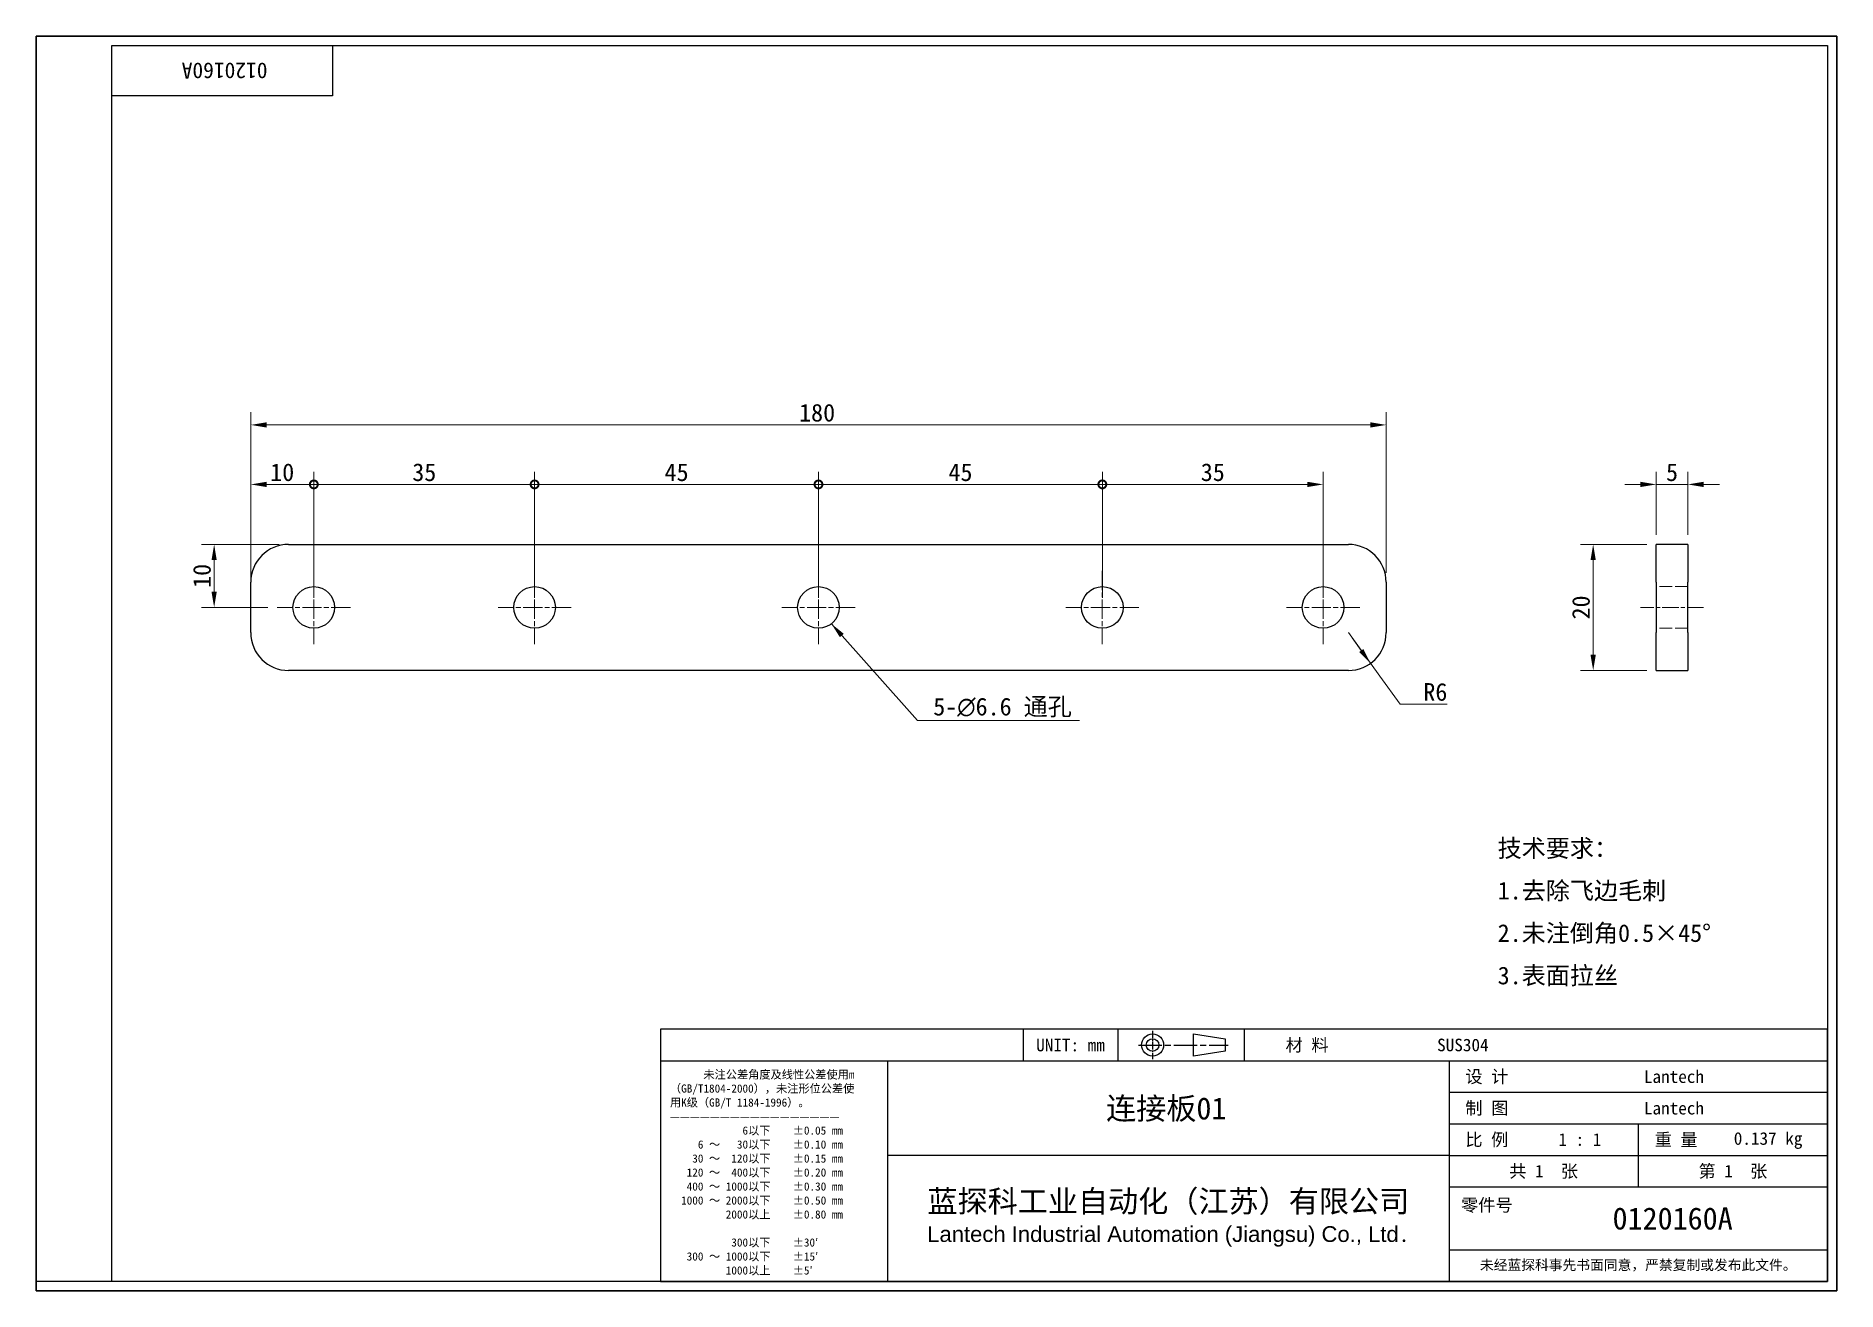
# Model space of a CAD drawing. Header units: millimetres. Extents: x 6 to 292, y 5 to 205.
import ezdxf
from ezdxf.enums import TextEntityAlignment as Align

# ---------------------------------------------------------------- set-up
doc = ezdxf.new("R2010")
doc.units = ezdxf.units.MM
doc.linetypes.add('CHAIN', pattern=[0.3543, 0.2362, -0.0295, 0.0591, -0.0295])
doc.linetypes.add('DASHED', pattern=[0.2067, 0.1654, -0.0413])
for name, color, linetype, lineweight in [('1', 7, 'Continuous', 18), ('可见 (ISO)', 7, 'Continuous', 25), ('图框 (ISO)', 7, 'Continuous', 35), ('标题 (ISO)', 7, 'Continuous', 25)]:
    doc.layers.add(name, color=color, linetype=linetype, lineweight=lineweight)
for name, color, linetype, lineweight, true_color in [('中心标记 (ISO)', 1, 'CHAIN', 18, 0xff0000), ('中心线 (ISO)', 1, 'CHAIN', 18, 0xff0000), ('尺寸 (ISO)', 7, 'Continuous', 18, 0x008000), ('符号 (ISO)', 7, 'Continuous', 18, 0x008000), ('隐藏 (ISO)', 5, 'DASHED', 18, 0x0000ff)]:
    doc.layers.add(name, color=color, linetype=linetype, lineweight=lineweight, true_color=true_color)
doc.styles.add('文本样式164', font='SimSun.ttf')
doc.styles.add('文本样式165', font='SimSun.ttf')
doc.styles.add('文本样式74', font='SimSun.ttf')
doc.styles.add('最新国标', font='simfang.ttf')
doc.styles.add('注释文本 (ISO)', font='simfang.ttf')
doc.dimstyles.new('默认 (GB)', dxfattribs={"dimtxt": 2.8, "dimasz": 2.5, "dimexe": 2, "dimexo": 1.5, "dimgap": 0.5, "dimtad": 1, "dimtoh": 1, "dimdsep": 46, "dimtxsty": '最新国标', "dimcen": 0.09, "dimdle": 10, "dimclrd": 256, "dimclre": 256, "dimclrt": 256, "dimaunit": 1, "dimadec": 3, "dimazin": 2, "dimtfac": 0.535714, "dimtdec": 3, "dimtmove": 0, "dimatfit": 3, "dimfxl": 0, "dimtolj": 1, "dimlwd": -1, "dimlwe": -1, "dimarcsym": 0})
doc.dimstyles.new('默认 (GB)$7', dxfattribs={"dimtxt": 2.8, "dimasz": 2.5, "dimexe": 2, "dimexo": 1.5, "dimgap": 0.5, "dimtad": 1, "dimtoh": 1, "dimdsep": 46, "dimtxsty": '最新国标', "dimcen": 0.09, "dimdle": 10, "dimclrd": 256, "dimclre": 256, "dimclrt": 256, "dimaunit": 1, "dimadec": 3, "dimazin": 2, "dimtfac": 0.535714, "dimtdec": 3, "dimtmove": 0, "dimatfit": 3, "dimfxl": 0, "dimtolj": 1, "dimlwd": -1, "dimlwe": -1, "dimarcsym": 0})

# ---------------------------------------------------------------- blocks, each defined once
blk = doc.blocks.new('图框 最新国标')
at = {"layer": '图框 (ISO)'}
for p, q in [((6, 7), (6, 204.5)), ((6, 204.5), (291.5, 204.5)), ((291.5, 204.5), (291.5, 5.5)), ((6, 7), (6, 5.5)), ((6, 7), (6, 5.5)), ((291.5, 5.5), (6, 5.5))]:
    blk.add_line(p, q, dxfattribs=at)
at = {"layer": '图框 (ISO)', "color": 7, "linetype": 'Continuous', "lineweight": 25}
for p, q in [((18, 203), (290, 203)), ((18, 7), (18, 203)), ((18, 203), (290, 203)), ((53, 203), (53, 195)), ((290, 203), (290, 7)), ((290, 203), (290, 7)), ((53, 195), (18, 195)), ((290, 7), (6, 7)), ((290, 7), (18, 7))]:
    blk.add_line(p, q, dxfattribs=at)
at = {"layer": '图框 (ISO)', "style": '文本样式74'}
blk.add_attdef('零件代号_001', (42.7, 200.25), '', height=2.5, rotation=180, dxfattribs=at)
blk = doc.blocks.new('标题栏 最新国标')
at = {"layer": '标题 (ISO)'}
for p, q in [((381.98, -183.84), (196.98, -183.84)), ((196.98, -183.84), (196.98, -223.84)), ((254.48, -183.84), (254.48, -188.84)), ((269.48, -183.84), (269.48, -188.84)), ((281.48, -188.09), (281.48, -184.59)), ((281.48, -184.59), (286.48, -185.34)), ((286.48, -185.34), (286.48, -187.34)), ((289.48, -183.84), (289.48, -188.84)), ((381.98, -223.84), (381.98, -183.84)), ((383.48, -183.84), (383.48, -225.34)), ((286.48, -187.34), (281.48, -188.09)), ((196.98, -188.84), (381.98, -188.84)), ((232.98, -188.84), (232.98, -223.84)), ((321.98, -188.84), (321.98, -223.84)), ((321.98, -193.84), (381.98, -193.84)), ((321.98, -198.84), (381.98, -198.84)), ((351.98, -198.84), (351.98, -208.84)), ((321.98, -203.84), (232.98, -203.84)), ((321.98, -203.84), (381.98, -203.84)), ((321.98, -208.84), (381.98, -208.84)), ((321.98, -218.84), (381.98, -218.84)), ((196.98, -223.84), (381.98, -223.84)), ((383.48, -225.34), (196.98, -225.34))]:
    blk.add_line(p, q, dxfattribs=at)
at = {"layer": '标题 (ISO)', "linetype": 'CHAIN', "ltscale": 5.000333}
blk.add_line((274.98, -184.09), (274.98, -188.59), dxfattribs=at)
at = {"layer": '标题 (ISO)', "linetype": 'CHAIN', "ltscale": 15.834605}
blk.add_line((272.73, -186.34), (286.98, -186.34), dxfattribs=at)
at = {"layer": '标题 (ISO)'}
for radius in [1.75, 1]:
    blk.add_circle((274.98, -186.34), radius, dxfattribs=at)
at = {"layer": '1', "style": '文本样式164'}
for s, p in [('UNIT: mm', (261.98, -186.34)), ('材 料', (299.48, -186.34)), ('设 计', (327.98, -191.34)), ('制 图', (327.98, -196.34)), ('比 例', (327.98, -201.34)), ('重 量', (357.98, -201.34)), ('共 1  张', (336.98, -206.34)), ('第 1  张', (366.98, -206.34))]:
    blk.add_text(s, height=2, dxfattribs=at).set_placement(p, align=Align.MIDDLE_CENTER)
at = {"layer": '标题 (ISO)', "style": '注释文本 (ISO)'}
for s, insert, char_height, attachment_point, line_spacing_factor in [('\\fSimSun|b0|i0;{\\H1.3000;      未注公差角度及线性公差使用m\\P}\\fSimSun|b0|i0;{\\H1.3000;（GB/T1804-2000），未注形位公差使\\P}\\fSimSun|b0|i0;{\\H1.3000;用K级（GB/T 1184-1996）。\\P}\\fSimSun|b0|i0;{\\H1.3000;—————————————————\\P}\\fSimSun|b0|i0;{\\H1.3000;             6以下    ±0.05 mm\\P}\\fSimSun|b0|i0;{\\H1.3000;     6 ～   30以下    ±0.10 mm\\P}\\fSimSun|b0|i0;{\\H1.3000;    30 ～  120以下    ±0.15 mm\\P}\\fSimSun|b0|i0;{\\H1.3000;   120 ～  400以下    ±0.20 mm\\P}\\fSimSun|b0|i0;{\\H1.3000;   400 ～ 1000以下    ±0.30 mm\\P}\\fSimSun|b0|i0;{\\H1.3000;  1000 ～ 2000以下    ±0.50 mm\\P}\\fSimSun|b0|i0;{\\H1.3000;          2000以上    ±0.80 mm\\P}\\fSimSun|b0|i0;{\\H1.3000;\\P}\\fSimSun|b0|i0;{\\H1.3000;           300以下    ±30′\\P}\\fSimSun|b0|i0;{\\H1.3000;   300 ～ 1000以下    ±15′\\P}\\fSimSun|b0|i0;{\\H1.3000;          1000以上    ±5′}', (198.48, -206.63), 1.3, 4, 1.023913), ('{\\fMicrosoft YaHei|b0|i0|c134|p34;\\H1.75x;蓝探科工业自动化（江苏）有限公司\\P\\fArial|b0|i0|c0|p34;\\H0.71429x;Lantech Industrial Automation (Jiangsu) Co., Ltd\\fFangSong|b0|i0|c134|p49;.\\H1.15195x; }', (277.48, -213.84), 2, 5, 0.978695)]:
    blk.add_mtext(s, dxfattribs=dict(at, insert=insert, char_height=char_height, attachment_point=attachment_point, line_spacing_factor=line_spacing_factor))
at = {"layer": '标题 (ISO)', "attachment_point": 5, "style": '注释文本 (ISO)'}
for s, insert, char_height in [('\\fFangSong|b0|i0;零件号', (327.98, -211.84), 2), ('\\fSimSun|b0|i0;{\\H1.6000;未经蓝探科事先书面同意，严禁复制或发布此文件。}', (351.98, -221.34), 1.6)]:
    blk.add_mtext(s, dxfattribs=dict(at, insert=insert, char_height=char_height))
at = {"layer": '标题 (ISO)'}
for tag, p, height, style in [('材料_001', (320.09, -187.33), 2, '注释文本 (ISO)'), ('设计人_001', (352.87, -192.36), 2, '注释文本 (ISO)'), ('库存编号_001', (267.62, -198.14), 3.5, '文本样式165'), ('设计人_001', (352.87, -197.36), 2, '注释文本 (ISO)'), ('视图比例_001', (339.32, -202.33), 2, '注释文本 (ISO)'), ('质量\\P3;_001', (367.12, -202.16), 2, '注释文本 (ISO)'), ('零件代号_001', (347.9, -215.59), 3.5, '文本样式165')]:
    blk.add_attdef(tag, p, '', height=height, dxfattribs=dict(at, style=style))
blk = doc.blocks.new('_DotSmall')
at = {"color": 0, "linetype": 'ByBlock', "const_width": 0.5}
blk.add_lwpolyline([(-0.0625, 0, 1), (0.0625, 0, 1)], format="xyb", close=True, dxfattribs=at)
blk = doc.blocks.new('*D5')
at = {"layer": 'Defpoints', "color": 0, "transparency": 16777216}
for p in [(50.04, 133.4), (40.04, 117.89), (50.04, 113.89)]:
    blk.add_point(p, dxfattribs=at)
at = {"layer": '尺寸 (ISO)', "color": 116, "true_color": 0x00803f, "transparency": 16777216}
for p, q in [((40.04, 119.39), (40.04, 135.4)), ((50.04, 115.39), (50.04, 135.4)), ((42.54, 133.4), (50.04, 133.4))]:
    blk.add_line(p, q, dxfattribs=at)
blk.add_solid([(42.54, 133.81), (42.54, 132.98), (40.04, 133.4)], dxfattribs=at)
at = {"layer": '尺寸 (ISO)', "color": 116, "true_color": 0x00803f, "transparency": 16777216, "xscale": 2.5, "yscale": 2.5, "zscale": 2.5}
blk.add_blockref('_DotSmall', (50.04, 133.4), dxfattribs=at)
at = {"layer": '尺寸 (ISO)', "transparency": 16777216, "insert": (45.03, 135.31), "char_height": 2.8, "attachment_point": 5, "style": '最新国标'}
blk.add_mtext('\\A1;10', dxfattribs=at)
blk = doc.blocks.new('*D7')
at = {"layer": 'Defpoints', "color": 0, "transparency": 16777216}
for p in [(85.04, 133.4), (50.04, 113.89), (85.04, 113.89)]:
    blk.add_point(p, dxfattribs=at)
at = {"layer": '尺寸 (ISO)', "color": 116, "true_color": 0x00803f, "transparency": 16777216}
for p, q in [((50.04, 115.39), (50.04, 135.4)), ((85.04, 115.39), (85.04, 135.4)), ((50.04, 133.4), (85.04, 133.4))]:
    blk.add_line(p, q, dxfattribs=at)
at = {"layer": '尺寸 (ISO)', "color": 116, "true_color": 0x00803f, "transparency": 16777216, "xscale": 2.5, "yscale": 2.5, "zscale": 2.5, "rotation": 180}
blk.add_blockref('_DotSmall', (50.04, 133.4), dxfattribs=at)
at = {"layer": '尺寸 (ISO)', "color": 116, "true_color": 0x00803f, "transparency": 16777216, "xscale": 2.5, "yscale": 2.5, "zscale": 2.5}
blk.add_blockref('_DotSmall', (85.04, 133.4), dxfattribs=at)
at = {"layer": '尺寸 (ISO)', "transparency": 16777216, "insert": (67.55, 135.31), "char_height": 2.8, "attachment_point": 5, "style": '最新国标'}
blk.add_mtext('\\A1;35', dxfattribs=at)
blk = doc.blocks.new('*D8')
at = {"layer": 'Defpoints', "color": 0, "transparency": 16777216}
for p in [(130.04, 133.4), (85.04, 113.89), (130.04, 113.89)]:
    blk.add_point(p, dxfattribs=at)
at = {"layer": '尺寸 (ISO)', "color": 116, "true_color": 0x00803f, "transparency": 16777216}
for p, q in [((85.04, 115.39), (85.04, 135.4)), ((130.04, 115.39), (130.04, 135.4)), ((85.04, 133.4), (130.04, 133.4))]:
    blk.add_line(p, q, dxfattribs=at)
at = {"layer": '尺寸 (ISO)', "color": 116, "true_color": 0x00803f, "transparency": 16777216, "xscale": 2.5, "yscale": 2.5, "zscale": 2.5, "rotation": 180}
blk.add_blockref('_DotSmall', (85.04, 133.4), dxfattribs=at)
at = {"layer": '尺寸 (ISO)', "color": 116, "true_color": 0x00803f, "transparency": 16777216, "xscale": 2.5, "yscale": 2.5, "zscale": 2.5}
blk.add_blockref('_DotSmall', (130.04, 133.4), dxfattribs=at)
at = {"layer": '尺寸 (ISO)', "transparency": 16777216, "insert": (107.55, 135.31), "char_height": 2.8, "attachment_point": 5, "style": '最新国标'}
blk.add_mtext('\\A1;45', dxfattribs=at)
blk = doc.blocks.new('*D9')
at = {"layer": 'Defpoints', "color": 0, "transparency": 16777216}
for p in [(175.04, 133.4), (130.04, 113.89), (175.04, 113.89)]:
    blk.add_point(p, dxfattribs=at)
at = {"layer": '尺寸 (ISO)', "color": 116, "true_color": 0x00803f, "transparency": 16777216}
for p, q in [((130.04, 115.39), (130.04, 135.4)), ((175.04, 115.39), (175.04, 135.4)), ((130.04, 133.4), (175.04, 133.4))]:
    blk.add_line(p, q, dxfattribs=at)
at = {"layer": '尺寸 (ISO)', "color": 116, "true_color": 0x00803f, "transparency": 16777216, "xscale": 2.5, "yscale": 2.5, "zscale": 2.5, "rotation": 180}
blk.add_blockref('_DotSmall', (130.04, 133.4), dxfattribs=at)
at = {"layer": '尺寸 (ISO)', "color": 116, "true_color": 0x00803f, "transparency": 16777216, "xscale": 2.5, "yscale": 2.5, "zscale": 2.5}
blk.add_blockref('_DotSmall', (175.04, 133.4), dxfattribs=at)
at = {"layer": '尺寸 (ISO)', "transparency": 16777216, "insert": (152.55, 135.31), "char_height": 2.8, "attachment_point": 5, "style": '最新国标'}
blk.add_mtext('\\A1;45', dxfattribs=at)
blk = doc.blocks.new('*D10')
at = {"layer": 'Defpoints', "color": 0, "transparency": 16777216}
for p in [(210.04, 133.4), (175.04, 113.89), (210.04, 113.89)]:
    blk.add_point(p, dxfattribs=at)
at = {"layer": '尺寸 (ISO)', "color": 116, "true_color": 0x00803f, "transparency": 16777216}
for p, q in [((175.04, 115.39), (175.04, 135.4)), ((210.04, 115.39), (210.04, 135.4)), ((175.04, 133.4), (207.54, 133.4))]:
    blk.add_line(p, q, dxfattribs=at)
blk.add_solid([(207.54, 133.81), (207.54, 132.98), (210.04, 133.4)], dxfattribs=at)
at = {"layer": '尺寸 (ISO)', "color": 116, "true_color": 0x00803f, "transparency": 16777216, "xscale": 2.5, "yscale": 2.5, "zscale": 2.5, "rotation": 180}
blk.add_blockref('_DotSmall', (175.04, 133.4), dxfattribs=at)
at = {"layer": '尺寸 (ISO)', "transparency": 16777216, "insert": (192.55, 135.31), "char_height": 2.8, "attachment_point": 5, "style": '最新国标'}
blk.add_mtext('\\A1;35', dxfattribs=at)
blk = doc.blocks.new('*D11')
at = {"layer": 'Defpoints', "color": 0, "transparency": 16777216}
for p in [(46.04, 123.89), (34.24, 113.89), (44.24, 113.89)]:
    blk.add_point(p, dxfattribs=at)
at = {"layer": '尺寸 (ISO)', "color": 116, "true_color": 0x00803f, "transparency": 16777216}
for p, q in [((44.54, 123.89), (32.24, 123.89)), ((34.24, 121.39), (34.24, 116.39)), ((42.74, 113.89), (32.24, 113.89))]:
    blk.add_line(p, q, dxfattribs=at)
for points in [[(33.82, 121.39), (34.65, 121.39), (34.24, 123.89)], [(33.82, 116.39), (34.65, 116.39), (34.24, 113.89)]]:
    blk.add_solid(points, dxfattribs=at)
at = {"layer": '尺寸 (ISO)', "transparency": 16777216, "insert": (32.32, 118.89), "char_height": 2.8, "attachment_point": 5, "rotation": 90, "style": '最新国标'}
blk.add_mtext('\\A1;10', dxfattribs=at)
blk = doc.blocks.new('*D12')
at = {"layer": 'Defpoints', "color": 0, "transparency": 16777216}
for p in [(262.85, 123.89), (252.85, 103.89), (262.85, 103.89)]:
    blk.add_point(p, dxfattribs=at)
at = {"layer": '尺寸 (ISO)', "color": 116, "true_color": 0x00803f, "transparency": 16777216}
for p, q in [((261.35, 123.89), (250.85, 123.89)), ((252.85, 121.39), (252.85, 106.39)), ((261.35, 103.89), (250.85, 103.89))]:
    blk.add_line(p, q, dxfattribs=at)
for points in [[(252.43, 121.39), (253.27, 121.39), (252.85, 123.89)], [(252.43, 106.39), (253.27, 106.39), (252.85, 103.89)]]:
    blk.add_solid(points, dxfattribs=at)
at = {"layer": '尺寸 (ISO)', "transparency": 16777216, "insert": (250.93, 113.89), "char_height": 2.8, "attachment_point": 5, "rotation": 90, "style": '最新国标'}
blk.add_mtext('\\A1;20', dxfattribs=at)
blk = doc.blocks.new('*D13')
at = {"layer": 'Defpoints', "color": 0, "transparency": 16777216}
for p in [(267.85, 133.4), (262.85, 123.89), (267.85, 123.89)]:
    blk.add_point(p, dxfattribs=at)
at = {"layer": '尺寸 (ISO)', "color": 116, "true_color": 0x00803f, "transparency": 16777216}
for p, q in [((262.85, 125.39), (262.85, 135.4)), ((267.85, 125.39), (267.85, 135.4)), ((260.35, 133.4), (257.85, 133.4)), ((262.85, 133.4), (267.85, 133.4)), ((270.35, 133.4), (272.85, 133.4))]:
    blk.add_line(p, q, dxfattribs=at)
for points in [[(260.35, 133.81), (260.35, 132.98), (262.85, 133.4)], [(270.35, 133.81), (270.35, 132.98), (267.85, 133.4)]]:
    blk.add_solid(points, dxfattribs=at)
at = {"layer": '尺寸 (ISO)', "transparency": 16777216, "insert": (265.35, 135.31), "char_height": 2.8, "attachment_point": 5, "style": '最新国标'}
blk.add_mtext('\\A1;5', dxfattribs=at)
blk = doc.blocks.new('*D14')
at = {"layer": 'Defpoints', "color": 0, "transparency": 16777216}
for p in [(220.04, 142.83), (220.04, 117.89), (40.04, 109.89)]:
    blk.add_point(p, dxfattribs=at)
at = {"layer": '尺寸 (ISO)', "color": 116, "true_color": 0x00803f, "transparency": 16777216}
for p, q in [((40.04, 111.39), (40.04, 144.83)), ((42.54, 142.83), (217.54, 142.83)), ((220.04, 119.39), (220.04, 144.83))]:
    blk.add_line(p, q, dxfattribs=at)
for points in [[(42.54, 143.25), (42.54, 142.42), (40.04, 142.83)], [(217.54, 143.25), (217.54, 142.42), (220.04, 142.83)]]:
    blk.add_solid(points, dxfattribs=at)
at = {"layer": '尺寸 (ISO)', "transparency": 16777216, "insert": (129.82, 144.75), "char_height": 2.8, "attachment_point": 5, "style": '最新国标'}
blk.add_mtext('\\A1;180', dxfattribs=at)
blk = doc.blocks.new('*D15')
at = {"layer": 'Defpoints', "color": 0, "transparency": 16777216}
for p in [(214.04, 109.89), (217.55, 105.03)]:
    blk.add_point(p, dxfattribs=at)
at = {"layer": '尺寸 (ISO)', "color": 116, "true_color": 0x00803f, "transparency": 16777216}
for p, q in [((214.04, 109.89), (217.55, 105.03)), ((216.09, 107.05), (214.62, 109.08)), ((217.55, 105.03), (219.01, 103)), ((222.23, 98.55), (219.01, 103)), ((229.71, 98.55), (222.23, 98.55))]:
    blk.add_line(p, q, dxfattribs=at)
blk.add_solid([(216.42, 107.3), (215.75, 106.81), (217.55, 105.03)], dxfattribs=at)
at = {"layer": '尺寸 (ISO)', "transparency": 16777216, "insert": (227.83, 100.47), "char_height": 2.8, "attachment_point": 5, "style": '最新国标'}
blk.add_mtext('\\A1;R6', dxfattribs=at)

msp = doc.modelspace()

# ---------------------------------------------------------------- linework, layer by layer
at = {"layer": '中心标记 (ISO)', "ltscale": 12.889906}
for p, q in [((50.037, 119.69), (50.037, 108.09)), ((85.037, 119.69), (85.037, 108.09)), ((130.037, 119.69), (130.037, 108.09)), ((175.037, 119.69), (175.037, 108.09)), ((210.037, 119.69), (210.037, 108.09)), ((55.837, 113.89), (44.237, 113.89)), ((90.837, 113.89), (79.237, 113.89)), ((135.837, 113.89), (124.237, 113.89)), ((180.837, 113.89), (169.237, 113.89)), ((215.837, 113.89), (204.237, 113.89))]:
    msp.add_line(p, q, dxfattribs=at)
at = {"layer": '中心线 (ISO)', "ltscale": 11.111974}
msp.add_line((270.349, 113.89), (260.349, 113.89), dxfattribs=at)
at = {"layer": '可见 (ISO)'}
for p, q in [((46.037, 123.89), (214.037, 123.89)), ((267.849, 123.89), (262.849, 123.89)), ((262.849, 117.89), (262.849, 123.89)), ((267.849, 123.89), (267.849, 117.89)), ((40.037, 109.89), (40.037, 117.89)), ((220.037, 117.89), (220.037, 109.89)), ((262.849, 117.89), (262.849, 109.89)), ((267.849, 109.89), (267.849, 117.89)), ((262.849, 103.89), (262.849, 109.89)), ((267.849, 109.89), (267.849, 103.89)), ((214.037, 103.89), (46.037, 103.89)), ((262.849, 103.89), (267.849, 103.89))]:
    msp.add_line(p, q, dxfattribs=at)
for centre in [(50.037, 113.89), (85.037, 113.89), (130.037, 113.89), (175.037, 113.89), (210.037, 113.89)]:
    msp.add_circle(centre, 3.3, dxfattribs=at)
for centre, start, end in [((46.037, 117.89), 90, 180), ((214.037, 117.89), 0, 90), ((46.037, 109.89), 180, 270), ((214.037, 109.89), 270, 0)]:
    msp.add_arc(centre, 6, start, end, dxfattribs=at)
at = {"layer": '隐藏 (ISO)', "ltscale": 12.094824}
for p, q in [((267.849, 117.19), (262.849, 117.19)), ((267.849, 110.59), (262.849, 110.59))]:
    msp.add_line(p, q, dxfattribs=at)

# ---------------------------------------------------------------- block references
msp.add_blockref('图框 最新国标', (0, 0)).add_auto_attribs({'零件代号_001': '0120160A'})
ref = msp.add_blockref('标题栏 最新国标', (-91.983, 230.844))
ref.add_attrib('零件代号_001', '0120160A', (255.92, 15.25), dxfattribs={"layer": '标题 (ISO)', "height": 3.5, "style": '文本样式165'})
ref.add_attrib('库存编号_001', '连接板01', (175.635, 32.701), dxfattribs={"layer": '标题 (ISO)', "height": 3.5, "style": '文本样式165'})
ref.add_attrib('质量\\P3;_001', '0.137 kg', (275.137, 28.683), dxfattribs={"layer": '标题 (ISO)', "height": 2, "style": '注释文本 (ISO)'})
ref.add_attrib('视图比例_001', '1 : 1', (247.337, 28.517), dxfattribs={"layer": '标题 (ISO)', "height": 2, "style": '注释文本 (ISO)'})
ref.add_attrib('设计人_001', 'Lantech', (260.891, 38.489), dxfattribs={"layer": '标题 (ISO)', "height": 2, "style": '注释文本 (ISO)'})
ref.add_attrib('设计人_001', 'Lantech', (260.891, 33.489), dxfattribs={"layer": '标题 (ISO)', "height": 2, "style": '注释文本 (ISO)'})
ref.add_attrib('材料_001', 'SUS304', (228.111, 43.511), dxfattribs={"layer": '标题 (ISO)', "height": 2, "style": '注释文本 (ISO)'})

# ---------------------------------------------------------------- texts
at = {"layer": '符号 (ISO)', "char_height": 2.8}
for s, insert, width, attachment_point, line_spacing_factor, style in [('5-\\fAIGDT|b0|i0;{\\H2.8000;n}\\fFangSong|b0|i0;{\\H2.8000;6.6 通孔}', (148.234, 96.455), 24.33787, 7, 0.49, '最新国标'), ('\\fFangSong|b0|i0;{\\H2.8000;技术要求：\\P}\\fFangSong|b0|i0;{\\H2.8000;1.去除飞边毛刺\\P}\\fFangSong|b0|i0;{\\H2.8000;2.未注倒角0.5×45°\\P}\\fFangSong|b0|i0;{\\H2.8000;3.表面拉丝}', (237.706, 65.465), 39.82222, 4, 1.441304, '注释文本 (ISO)')]:
    msp.add_mtext(s, dxfattribs=dict(at, insert=insert, width=width, attachment_point=attachment_point, line_spacing_factor=line_spacing_factor, style=style))

# ---------------------------------------------------------------- dimensions: what is measured, and where the dimension line sits
at = {"layer": '尺寸 (ISO)', "color": 116, "true_color": 0x00803f}
for base, p1, p2, angle, override, picture, middle in [((220.037, 142.833), (40.037, 109.89), (220.037, 117.89), 180, {"dimgap": 0.5, "dimtoh": 0, "dimdec": 2, "dimtol": 0, "dimlim": 0, "dimtp": 0, "dimtm": 0, "dimtdec": 3, "dimtofl": 0, "dimatfit": 1}, '*D14', (129.82, 142.833)), ((50.037, 133.398), (40.037, 117.89), (50.037, 113.89), 180, {"dimgap": 0.5, "dimtoh": 0, "dimdec": 2, "dimblk2": 'DotSmall', "dimsah": 1, "dimdle": 0, "dimtol": 0, "dimlim": 0, "dimtp": 0, "dimtm": 0, "dimtdec": 3, "dimtofl": 0, "dimatfit": 1}, '*D5', (45.027, 133.398)), ((85.037, 133.398), (50.037, 113.89), (85.037, 113.89), 180, {"dimgap": 0.5, "dimtoh": 0, "dimdec": 2, "dimblk1": 'DotSmall', "dimblk2": 'DotSmall', "dimsah": 1, "dimdle": 0, "dimtol": 0, "dimlim": 0, "dimtp": 0, "dimtm": 0, "dimtdec": 3, "dimtofl": 0, "dimatfit": 1}, '*D7', (67.547, 133.398)), ((130.037, 133.398), (85.037, 113.89), (130.037, 113.89), 180, {"dimgap": 0.5, "dimtoh": 0, "dimdec": 2, "dimblk1": 'DotSmall', "dimblk2": 'DotSmall', "dimsah": 1, "dimdle": 0, "dimtol": 0, "dimlim": 0, "dimtp": 0, "dimtm": 0, "dimtdec": 3, "dimtofl": 0, "dimatfit": 1}, '*D8', (107.547, 133.398)), ((175.037, 133.398), (130.037, 113.89), (175.037, 113.89), 180, {"dimgap": 0.5, "dimtoh": 0, "dimdec": 2, "dimblk1": 'DotSmall', "dimblk2": 'DotSmall', "dimsah": 1, "dimdle": 0, "dimtol": 0, "dimlim": 0, "dimtp": 0, "dimtm": 0, "dimtdec": 3, "dimtofl": 0, "dimatfit": 1}, '*D9', (152.547, 133.398)), ((210.037, 133.398), (175.037, 113.89), (210.037, 113.89), 180, {"dimgap": 0.5, "dimtoh": 0, "dimdec": 2, "dimblk1": 'DotSmall', "dimsah": 1, "dimdle": 0, "dimtol": 0, "dimlim": 0, "dimtp": 0, "dimtm": 0, "dimtdec": 3, "dimtofl": 0, "dimatfit": 1}, '*D10', (192.547, 133.398)), ((267.849, 133.398), (262.849, 123.89), (267.849, 123.89), 180, {"dimgap": 0.5, "dimtoh": 0, "dimdec": 2, "dimtol": 0, "dimlim": 0, "dimtp": 0, "dimtm": 0, "dimtdec": 3, "dimtofl": 1, "dimatfit": 1}, '*D13', (265.349, 133.398)), ((34.237, 113.89), (46.037, 123.89), (44.237, 113.89), 270, {"dimgap": 0.5, "dimtoh": 0, "dimdec": 2, "dimtol": 0, "dimlim": 0, "dimtp": 0, "dimtm": 0, "dimtdec": 3, "dimtofl": 0, "dimatfit": 1}, '*D11', (34.237, 118.89)), ((252.849, 103.89), (262.849, 123.89), (262.849, 103.89), 90, {"dimgap": 0.5, "dimtoh": 0, "dimdec": 2, "dimtol": 0, "dimlim": 0, "dimtp": 0, "dimtm": 0, "dimtdec": 3, "dimtofl": 0, "dimatfit": 1}, '*D12', (252.849, 113.89))]:
    dim = msp.add_linear_dim(base=base, p1=p1, p2=p2, angle=angle, dimstyle='默认 (GB)', override=override, dxfattribs=at)
    dim.commit()
    dim.dimension.update_dxf_attribs({"geometry": picture, "text_midpoint": middle, "dimtype": 160})
dim = msp.add_radius_dim(center=(214.037, 109.89), mpoint=(217.55, 105.026), dimstyle='默认 (GB)', override={"dimgap": 0.5, "dimtih": 1, "dimdec": 2, "dimlfac": 1, "dimcen": 0, "dimtol": 0, "dimlim": 0, "dimtp": 0, "dimtm": 0, "dimtdec": 3}, dxfattribs=at)
dim.commit()
dim.dimension.update_dxf_attribs({"geometry": '*D15', "text_midpoint": (227.826, 98.549), "dimtype": 164})

# ---------------------------------------------------------------- leaders
at = {"layer": '符号 (ISO)', "annotation_type": 0, "has_hookline": 1, "hookline_direction": 0, "text_width": 23.177}
msp.add_leader([(132.082, 111.3), (145.734, 95.988), (148.234, 95.988)], dimstyle='默认 (GB)$7', override={"dimgap": 0, "dimtad": 1}, dxfattribs=at)

doc.saveas('drawing.dxf')
